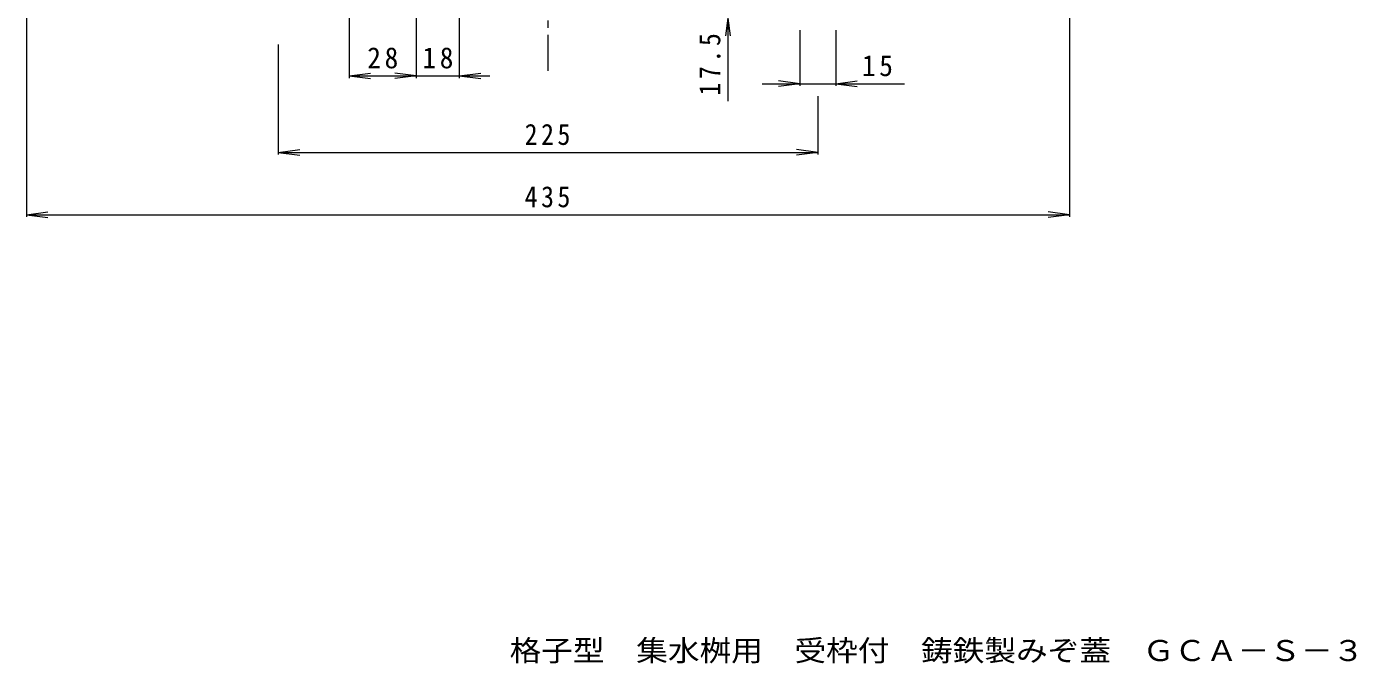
# Model space of a CAD drawing. Units: millimetres, scale not verified. Extents: x -512 to 529, y -407 to 371.
# Drawn here: x -480 to 72, y -407 to -141 of the extents above; entities that cross this region are included whole.
import ezdxf
from ezdxf.enums import TextEntityAlignment as Align

# ---------------------------------------------------------------- set-up
doc = ezdxf.new("R2010")
doc.units = ezdxf.units.MM
doc.header["$LTSCALE"] = 3
doc.linetypes.add('CHAIN1', pattern=[8, 5, -1, 1, -1])
doc.layers.add('0-0', color=3, linetype='Continuous', lineweight=9)
doc.layers.add('0-4', color=7, linetype='Continuous', lineweight=9)
doc.layers.add('F-5', color=2, linetype='Continuous')
doc.styles.add('ＭＳ ゴシック', font='')
doc.styles.get('ＭＳ ゴシック').set_extended_font_data('MS Gothic')

msp = doc.modelspace()

# ---------------------------------------------------------------- linework, layer by layer
at = {"layer": '0-0', "linetype": 'CHAIN1'}
msp.add_line((-262.901, -159.541), (-262.901, 339.459), dxfattribs=at)
at = {"layer": '0-4'}
for p, q in [((-480.401, -43.541), (-480.401, -220.531)), ((-45.401, -43.541), (-45.401, -220.531)), ((-345.901, -90.041), (-345.901, -162.548)), ((-317.901, -90.041), (-317.901, -162.548)), ((-299.901, -90.041), (-299.901, -162.548)), ((-187.901, -102.884), (-187.901, -172.28)), ((-187.901, -137.54), (-188.88, -144.976)), ((-187.901, -137.54), (-186.922, -144.976)), ((-157.901, -142.54), (-157.901, -165.817)), ((-142.901, -142.54), (-142.901, -165.817)), ((-375.401, -148.541), (-375.401, -194.516)), ((-345.901, -161.648), (-336.978, -160.473)), ((-345.901, -161.648), (-287.185, -161.648)), ((-345.901, -161.648), (-336.978, -162.822)), ((-317.901, -161.648), (-326.824, -160.473)), ((-317.901, -161.648), (-326.824, -162.822)), ((-299.901, -161.648), (-290.978, -160.473)), ((-299.901, -161.648), (-290.978, -162.822)), ((-173.576, -164.917), (-114.299, -164.917)), ((-157.901, -164.917), (-166.824, -163.742)), ((-157.901, -164.917), (-166.824, -166.092)), ((-142.901, -164.917), (-133.978, -163.742)), ((-142.901, -164.917), (-133.978, -166.092)), ((-150.401, -170.082), (-150.401, -194.516)), ((-375.401, -193.616), (-366.478, -192.441)), ((-150.401, -193.616), (-159.324, -192.441)), ((-375.401, -193.616), (-150.401, -193.616)), ((-375.401, -193.616), (-366.478, -194.791)), ((-150.401, -193.616), (-159.324, -194.791)), ((-480.401, -219.631), (-471.478, -218.456)), ((-480.401, -219.631), (-45.401, -219.631)), ((-480.401, -219.631), (-471.478, -220.806)), ((-45.401, -219.631), (-54.324, -218.456)), ((-45.401, -219.631), (-54.324, -220.806))]:
    msp.add_line(p, q, dxfattribs=at)

# ---------------------------------------------------------------- texts
at = {"layer": '0-4', "color": 2, "insert": (-190.901, -169.909), "char_height": 8.798, "attachment_point": 7, "rotation": 90, "style": 'ＭＳ ゴシック'}
msp.add_mtext('\\T1.28;\\W0.9;17.5', dxfattribs=at)
at = {"layer": '0-4', "color": 2, "char_height": 8.798, "attachment_point": 7, "style": 'ＭＳ ゴシック'}
for s, insert in [('\\T1.27;\\W0.95;28', (-338.276, -158.648)), ('\\T1.27;\\W0.95;18', (-315.276, -158.648)), ('\\T1.27;\\W0.95;15', (-131.983, -161.917)), ('\\T1.27;\\W0.9;225', (-272.651, -190.616)), ('\\T1.27;\\W0.9;435', (-272.651, -216.631))]:
    msp.add_mtext(s, dxfattribs=dict(at, insert=insert))
at = {"layer": 'F-5', "style": 'ＭＳ ゴシック', "width": 1.1}
msp.add_text('格子型\u3000集水桝用\u3000受枠付\u3000鋳鉄製みぞ蓋\u3000ＧＣＡ－Ｓ－３５０', height=8.798, dxfattribs=at).set_placement((-278.924, -408.558), align=Align.BOTTOM_LEFT)

doc.saveas('drawing.dxf')
